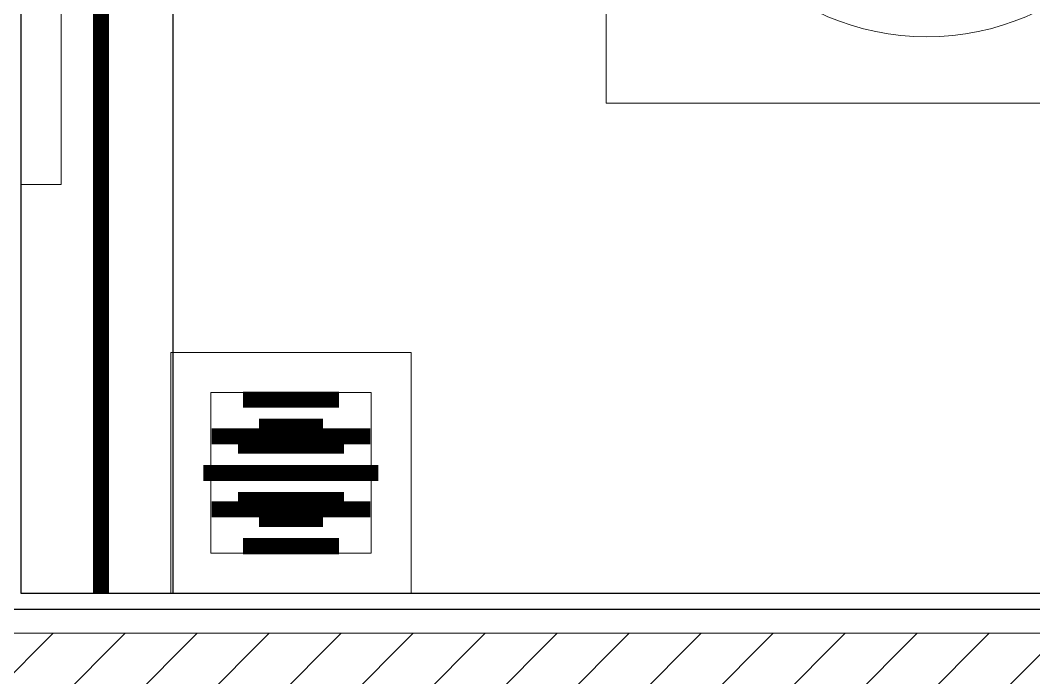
# Model space of a CAD drawing. Header units: millimetres. Extents: x -343543 to 400519, y -115663 to 104219.
# Drawn here: x -86482 to -85850, y 4427 to 4837 of the extents above; entities that cross this region are included whole.
import ezdxf

# ---------------------------------------------------------------- set-up
doc = ezdxf.new("R2010")
doc.units = ezdxf.units.MM
doc.linetypes.add("$0$02'TUONG Xay$0$HIDDEN", pattern=[0.375, 0.25, -0.125])
doc.layers.get('0').update_dxf_attribs({"color": 231, "lineweight": 0})
for name, color, linetype in [('A-FLOR', 35, 'Continuous'), ('XREF MAT BANG TUONG XAY$0$A-FNSH', 8, 'Continuous'), ('XREF MAT BANG TUONG XAY$0$A-FURN', 8, 'Continuous'), ('XREF MAT BANG TUONG XAY$0$A-PATT', 8, 'Continuous')]:
    doc.layers.add(name, color=color, linetype=linetype)
for name, color, linetype, lineweight in [('A-PATT', 252, 'Continuous', 9), ('A-SYMBOLS', 10, 'Continuous', 13), ('XREF MAT BANG TUONG XAY$0$01.Xref _MB T1$0$A-FURN', 8, 'Continuous', 5), ('XREF MAT BANG TUONG XAY$0$01.Xref _MB T1$0$A-FURN @ 50', 8, 'Continuous', 5), ('XREF MAT BANG TUONG XAY$0$01.Xref _MB T1$0$A-FURN @ 75', 8, 'Continuous', 5), ('XREF MAT BANG TUONG XAY$0$01.Xref _MB T1$0$A-TEXT', 8, 'Continuous', 25), ('XREF MAT BANG TUONG XAY$0$A-WALL-INT', 8, 'Continuous', 9)]:
    doc.layers.add(name, color=color, linetype=linetype, lineweight=lineweight)
doc.layers.add('fix lightting red', color=1, linetype='Continuous', lineweight=5, true_color=0xff0000)

# ---------------------------------------------------------------- blocks, each defined once
blk = doc.blocks.new('XREF MAT BANG TUONG XAY$0$01.Xref _MB T1$0$Drain')
at = {"color": 8}
blk.add_lwpolyline([(-1.2, -1.2), (1.2, -1.2), (1.2, 1.2), (-1.2, 1.2)], close=True, dxfattribs=at)
at = {"color": 8, "const_width": 0.16}
for points in [[(0, 0.873), (0, -0.873)], [(-0.365, 0.793), (-0.365, -0.793)], [(0.365, 0.793), (0.365, -0.793)], [(-0.731, 0.478), (-0.731, -0.478)], [(0.731, 0.478), (0.731, -0.478)]]:
    blk.add_lwpolyline(points, dxfattribs=at)
blk = doc.blocks.new('*U3472')
at = {"layer": 'XREF MAT BANG TUONG XAY$0$01.Xref _MB T1$0$A-FURN @ 50', "color": 8, "xscale": -41.66666666666669, "yscale": 41.66666666666669, "zscale": 41.66666666666669, "rotation": 270}
blk.add_blockref('XREF MAT BANG TUONG XAY$0$01.Xref _MB T1$0$Drain', (-4251.58, 1555), dxfattribs=at)
at = {"layer": 'XREF MAT BANG TUONG XAY$0$01.Xref _MB T1$0$A-FURN @ 75', "color": 8, "xscale": -62.50000000000004, "yscale": 62.50000000000004, "zscale": 62.50000000000002, "rotation": 270}
blk.add_blockref('XREF MAT BANG TUONG XAY$0$01.Xref _MB T1$0$Drain', (-4251.58, 1555), dxfattribs=at)
blk = doc.blocks.new('*U224')
at = {"layer": 'XREF MAT BANG TUONG XAY$0$A-PATT'}
h = blk.add_hatch(dxfattribs=at)
h.set_pattern_fill('ANSI31', color=8, scale=10)
h.set_pattern_definition([(45, (36991.79, -11178.564), (-22.45064, 22.45064), [])])
h.paths.add_polyline_path([(-38.7, 47.5), (1506.3, 47.5), (1506.3, -47.5), (-38.7, -47.5)])
at = {"layer": 'XREF MAT BANG TUONG XAY$0$A-WALL-INT', "color": 8}
blk.add_lwpolyline([(-38.7, 47.5), (1506.3, 47.5), (1506.3, -47.5), (-38.7, -47.5)], close=True, dxfattribs=at)
blk = doc.blocks.new('XREF MAT BANG TUONG XAY$0$01.Xref _MB T1$0$Phong tam')
at = {"layer": 'XREF MAT BANG TUONG XAY$0$A-FURN', "color": 8, "elevation": 0}
blk.add_lwpolyline([(-4325, 6965), (-4420.01, 6965), (-4420.01, 1480), (-4325, 1480)], close=True, dxfattribs=at)
at = {"layer": 'XREF MAT BANG TUONG XAY$0$01.Xref _MB T1$0$A-FURN', "linetype": 'Continuous'}
blk.add_blockref('*U3472', (0, 0), dxfattribs=at)
at = {"layer": 'XREF MAT BANG TUONG XAY$0$A-FURN', "color": 8, "rotation": 180}
blk.add_blockref('*U224', (-2938.7, 1407.5), dxfattribs=at)
blk = doc.blocks.new('XREF MAT BANG NOI THAT$0$nnnngfbn v')
at = {"color": 8}
blk.add_lwpolyline([(200, -400), (-200, -400), (-200, 0), (200, 0)], close=True, dxfattribs=at)
blk.add_circle((0, -200), 158.53, dxfattribs=at)
blk = doc.blocks.new('XREF MAT BANG NOI THAT')
at = {"color": 8}
blk.add_lwpolyline([(4185.19, 5234.82), (4210.19, 5234.82), (4210.19, 4734.82), (4185.19, 4734.82)], close=True, dxfattribs=at)
blk.add_blockref('XREF MAT BANG NOI THAT$0$nnnngfbn v', (4750, 5185.41), dxfattribs=at)
blk = doc.blocks.new('01.Xref _MB T1')
at = {"layer": 'XREF MAT BANG TUONG XAY$0$01.Xref _MB T1$0$A-TEXT', "color": 8}
blk.add_blockref('XREF MAT BANG TUONG XAY$0$01.Xref _MB T1$0$Phong tam', (8605.00011, 2999.99999), dxfattribs=at)
at = {"layer": 'XREF MAT BANG TUONG XAY$0$A-FNSH', "color": 8}
for points in [[(3540.00133, 10224.99984), (5475.00011, 10224.99984), (5475.00011, 9964.99997), (4184.98961, 9965.00167), (4184.98236, 4479.99998), (5730.00011, 4479.99998), (5730.00011, 4134.99998)], [(4174.98235, 4469.99998), (5720.00011, 4469.99998), (5720.00011, 4144.99998), (5595.00011, 4144.99998), (5595.00011, 4344.99988), (4174.98221, 4345.00177)]]:
    blk.add_lwpolyline(points, dxfattribs=at)
at = {"layer": 'A-PATT', "color": 8}
blk.add_blockref('XREF MAT BANG NOI THAT', (0, 0), dxfattribs=at)
blk = doc.blocks.new('DenSanTuongT1Ikigai')
at = {"layer": 'fix lightting red', "color": 1, "linetype": "$0$02'TUONG Xay$0$HIDDEN", "ltscale": 500, "true_color": 0xff0000, "const_width": 10}
blk.add_lwpolyline([(4234.99, 9965), (4234.99, 4480)], dxfattribs=at)

msp = doc.modelspace()

# ---------------------------------------------------------------- block references
at = {"layer": 'A-SYMBOLS'}
msp.add_blockref('01.Xref _MB T1', (-90666.54, 0), dxfattribs=at)

# ---------------------------------------------------------------- next in the draw order: block references
at = {"layer": 'A-FLOR'}
msp.add_blockref('DenSanTuongT1Ikigai', (-90666.54, 0), dxfattribs=at)

doc.saveas('drawing.dxf')
